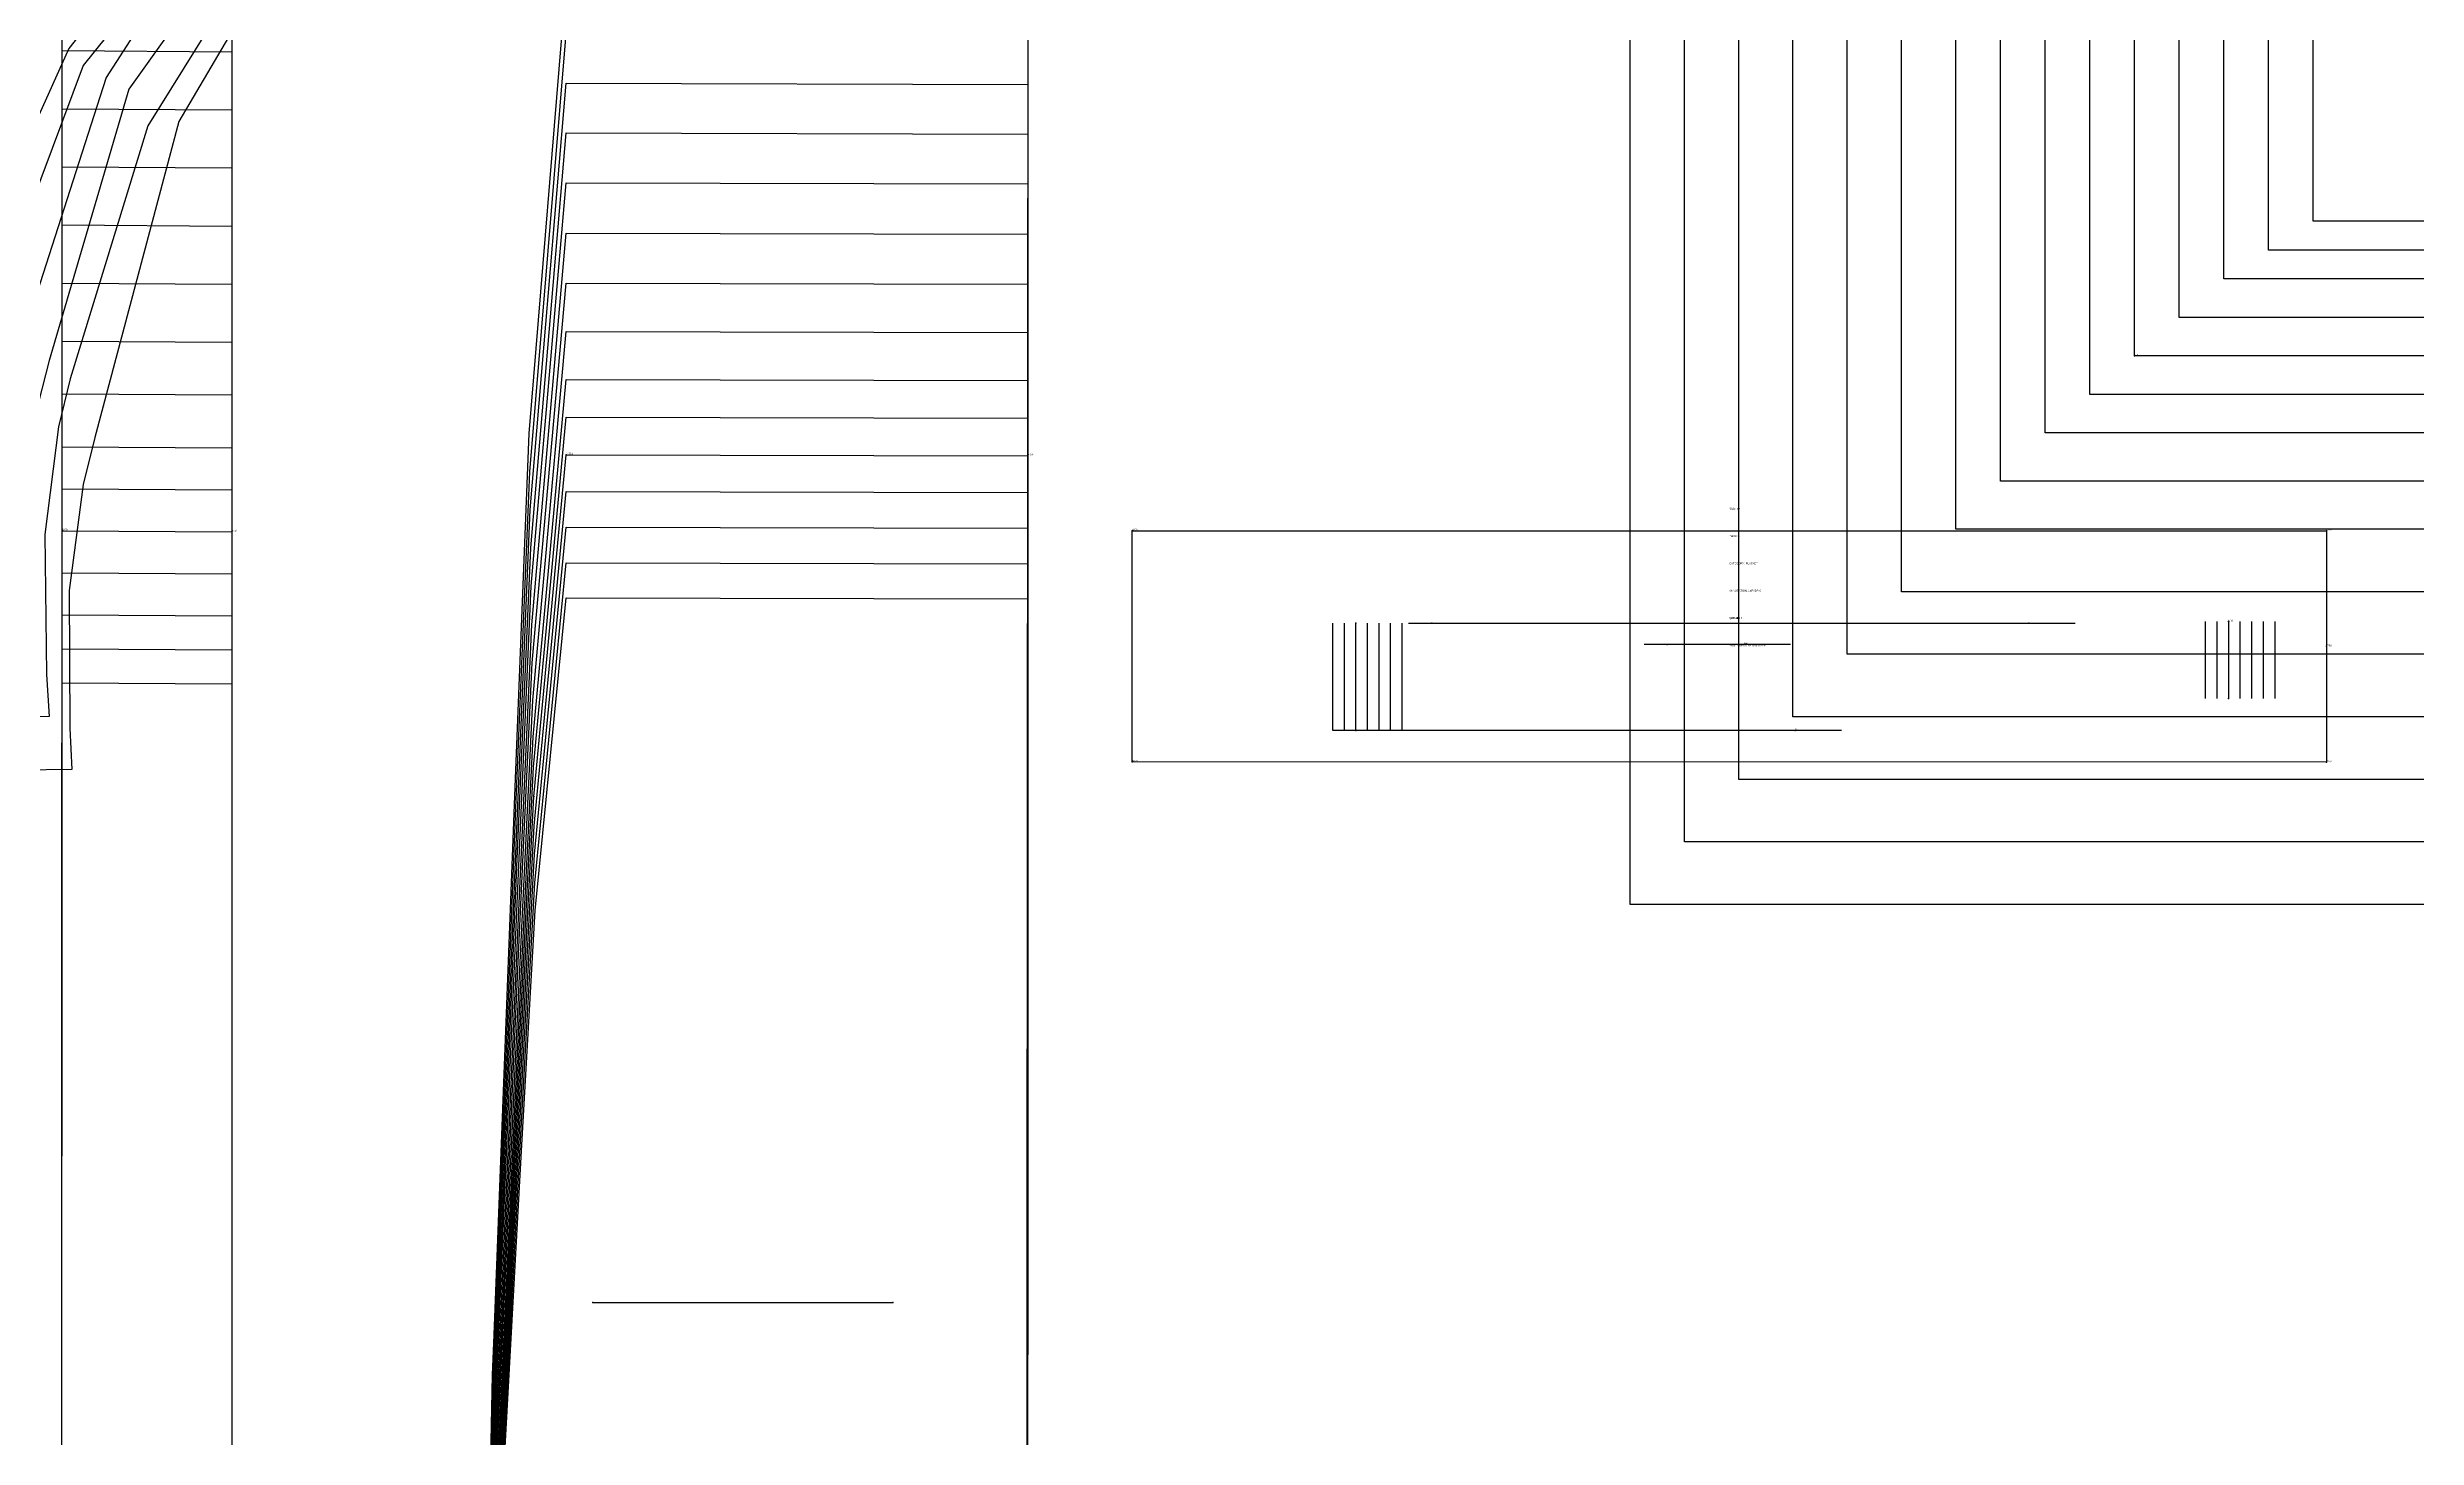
# Model space of a CAD drawing. Extents: x -43 to 1613, y 0 to 910.
# Drawn here: x 519.5 to 827, y 425.5 to 606.1 of the extents above; entities that cross this region are included whole.
import ezdxf

# ---------------------------------------------------------------- set-up
doc = ezdxf.new("R2010")
doc.units = 0

# ---------------------------------------------------------------- blocks, each defined once
blk = doc.blocks.new('GMX1016S18FR_60')
at = {"layer": '1'}
blk.add_lwpolyline([(731.736, 626.3615), (686.8084, 635.4674), (638.899, 642.4372), (615.8256, 643.8443), (595.9983, 643.1839), (566.3845, 639.7854), (548.4496, 632.8334), (530.4003, 616.3158), (522.2672, 605.9348), (511.6246, 582.3382), (510.1692, 577.3166), (508.2566, 565.9705), (507.8146, 551.1191), (507.901, 546.6538)], dxfattribs=at)
blk = doc.blocks.new('GMX1016S18FR_62')
at = {"layer": '1'}
blk.add_lwpolyline([(737.9843, 628.2411), (692.3126, 636.9559), (643.636, 643.4659), (620.2223, 644.6267), (600.1182, 643.725), (569.722, 639.4222), (551.4899, 631.8759), (533.5499, 615.5259), (524.1265, 603.7352), (514.5761, 578.2336), (513.047, 572.8132), (511.0811, 560.5831), (510.7229, 544.5913), (510.8525, 539.7831)], dxfattribs=at)
blk = doc.blocks.new('GMX1016S18FR_64')
at = {"layer": '1'}
blk.add_lwpolyline([(744.2328, 630.1207), (697.6542, 638.5002), (648.0455, 644.6038), (624.2, 645.5334), (603.7479, 644.4006), (573.5473, 639.4806), (554.0045, 631.279), (535.0765, 614.5505), (527.078, 602.1909), (517.6952, 572.9428), (516.1027, 567.3014), (514.0478, 554.5659), (513.6719, 537.9187), (513.8039, 532.9124)], dxfattribs=at)
blk = doc.blocks.new('GMX1016S18FR_66')
at = {"layer": '1'}
blk.add_lwpolyline([(750.4811, 632.0003), (702.8485, 640.2045), (652.1374, 646.0617), (627.7763, 646.8288), (606.9, 645.5182), (576.8569, 639.1631), (556.9992, 630.776), (538.0305, 611.8683), (530.0295, 600.6466), (519.712, 565.4142), (518.2693, 559.844), (516.5294, 547.3015), (516.5167, 530.9515), (516.7554, 526.0417)], dxfattribs=at)
blk = doc.blocks.new('GMX1016S18FR_68')
at = {"layer": '1'}
for points in [[(756.7296, 633.8824), (708.7718, 641.792), (657.7381, 647.3216), (633.2373, 647.9185), (612.2518, 646.4504), (581.1546, 639.4984), (560.0167, 630.4915), (540.2835, 608.4164), (532.4856, 595.9044), (522.4298, 563.0291), (520.9058, 556.8087), (519.1507, 542.826), (519.3716, 524.6345), (519.7069, 519.1735)], [(519.7069, 519.1735), (499.707, 518.95), (274.9373, 516.0849), (274.9373, 516.0849), (-36.1239, 512.8413)]]:
    blk.add_lwpolyline(points, dxfattribs=at)
blk = doc.blocks.new('GMX1016S18FR_70')
at = {"layer": '1'}
for points in [[(762.9779, 635.7621), (714.4792, 643.3948), (662.8867, 648.5992), (638.1344, 649.0183), (616.9483, 647.38), (584.5379, 639.4095), (564.6979, 629.9709), (544.8174, 610.5754), (536.5243, 596.4454), (525.6404, 555.4193), (524.0986, 549.3106), (522.2749, 535.5717), (522.3663, 517.6749), (522.6584, 512.3028)], [(522.6584, 512.3028), (502.6584, 512.0386), (275.3894, 508.5944), (275.3894, 508.5944), (-43.1648, 504.7108)]]:
    blk.add_lwpolyline(points, dxfattribs=at)
blk = doc.blocks.new('GMX1016S18BK_42')
at = {"layer": '1'}
for points in [[(813.6128, 583.5193), (813.6128, 811.017)], [(1493.6496, 583.5193), (813.6128, 583.5193)]]:
    blk.add_lwpolyline(points, dxfattribs=at)
at = {"layer": '6'}
blk.add_line((1493.6496, 583.5193), (813.6128, 583.5193), dxfattribs=at)
blk = doc.blocks.new('GMX1016S18BK_44')
at = {"layer": '1'}
for points in [[(807.814, 579.7703), (807.814, 814.7686)], [(1497.8508, 579.7703), (807.814, 579.7703)]]:
    blk.add_lwpolyline(points, dxfattribs=at)
at = {"layer": '6'}
blk.add_line((1497.8508, 579.7703), (807.814, 579.7703), dxfattribs=at)
blk = doc.blocks.new('GMX1016S18BK_46')
at = {"layer": '1'}
for points in [[(802.0152, 576.0187), (802.0152, 818.5176)], [(1502.0519, 576.0187), (802.0152, 576.0187)]]:
    blk.add_lwpolyline(points, dxfattribs=at)
at = {"layer": '6'}
blk.add_line((1502.0519, 576.0187), (802.0152, 576.0187), dxfattribs=at)
blk = doc.blocks.new('GMX1016S18BK_48')
at = {"layer": '1'}
for points in [[(796.2164, 571.02), (796.2164, 823.5189)], [(1506.2531, 571.02), (796.2164, 571.02)]]:
    blk.add_lwpolyline(points, dxfattribs=at)
at = {"layer": '6'}
blk.add_line((1506.2531, 571.02), (796.2164, 571.02), dxfattribs=at)
blk = doc.blocks.new('GMX1016S18BK_50')
at = {"layer": '1'}
for points in [[(790.4176, 566.0187), (790.4176, 828.5176)], [(1510.4542, 566.0187), (790.4176, 566.0187)]]:
    blk.add_lwpolyline(points, dxfattribs=at)
at = {"layer": '2'}
blk.add_point((790.4176, 566.0187), dxfattribs=at)
at = {"layer": '6'}
blk.add_line((1510.4542, 566.0187), (790.4176, 566.0187), dxfattribs=at)
at = {"layer": '2'}
blk.add_text('# 1', height=0.25, dxfattribs=at).set_placement((790.4176, 566.0187))
blk = doc.blocks.new('GMX1016S18BK_52')
at = {"layer": '1'}
for points in [[(784.6187, 561.02), (784.6187, 833.5188)], [(1514.6554, 561.02), (784.6187, 561.02)]]:
    blk.add_lwpolyline(points, dxfattribs=at)
at = {"layer": '6'}
blk.add_line((1514.6554, 561.02), (784.6187, 561.02), dxfattribs=at)
blk = doc.blocks.new('GMX1016S18BK_54')
at = {"layer": '1'}
for points in [[(778.8199, 556.0187), (778.8199, 838.5175)], [(1518.8566, 556.0187), (778.8199, 556.0187)]]:
    blk.add_lwpolyline(points, dxfattribs=at)
at = {"layer": '6'}
blk.add_line((1518.8566, 556.0187), (778.8199, 556.0187), dxfattribs=at)
blk = doc.blocks.new('GMX1016S18BK_56')
at = {"layer": '1'}
for points in [[(773.0211, 549.7704), (773.0211, 844.7685)], [(1523.0577, 549.7704), (773.0211, 549.7704)]]:
    blk.add_lwpolyline(points, dxfattribs=at)
at = {"layer": '6'}
blk.add_line((1523.0577, 549.7704), (773.0211, 549.7704), dxfattribs=at)
blk = doc.blocks.new('GMX1016S18BK_58')
at = {"layer": '1'}
for points in [[(767.2223, 543.5194), (767.2223, 851.0169)], [(1527.2589, 543.5194), (767.2223, 543.5194)]]:
    blk.add_lwpolyline(points, dxfattribs=at)
at = {"layer": '6'}
blk.add_line((1527.2589, 543.5194), (767.2223, 543.5194), dxfattribs=at)
blk = doc.blocks.new('GMX1016S18BK_60')
at = {"layer": '1'}
for points in [[(760.1738, 535.394), (760.1738, 859.1423)], [(1532.7097, 535.394), (760.1738, 535.394)]]:
    blk.add_lwpolyline(points, dxfattribs=at)
at = {"layer": '6'}
blk.add_line((1532.7097, 535.394), (760.1738, 535.394), dxfattribs=at)
blk = doc.blocks.new('GMX1016S18BK_62')
at = {"layer": '1'}
for points in [[(753.1253, 527.2685), (753.1253, 867.2678)], [(1538.1606, 527.2685), (753.1253, 527.2685)]]:
    blk.add_lwpolyline(points, dxfattribs=at)
at = {"layer": '6'}
blk.add_line((1538.1606, 527.2685), (753.1253, 527.2685), dxfattribs=at)
blk = doc.blocks.new('GMX1016S18BK_64')
at = {"layer": '1'}
for points in [[(746.0768, 519.143), (746.0768, 875.3933)], [(1543.6114, 519.143), (746.0768, 519.143)]]:
    blk.add_lwpolyline(points, dxfattribs=at)
at = {"layer": '6'}
blk.add_line((1543.6114, 519.143), (746.0768, 519.143), dxfattribs=at)
blk = doc.blocks.new('GMX1016S18BK_66')
at = {"layer": '1'}
for points in [[(739.0283, 511.0176), (739.0283, 883.5187)], [(1549.0622, 511.0176), (739.0283, 511.0176)]]:
    blk.add_lwpolyline(points, dxfattribs=at)
at = {"layer": '6'}
blk.add_line((1549.0622, 511.0176), (739.0283, 511.0176), dxfattribs=at)
blk = doc.blocks.new('GMX1016S18BK_68')
at = {"layer": '1'}
for points in [[(731.9798, 502.8921), (731.9798, 891.6442)], [(1554.5131, 502.8921), (731.9798, 502.8921)]]:
    blk.add_lwpolyline(points, dxfattribs=at)
at = {"layer": '6'}
blk.add_line((1554.5131, 502.8921), (731.9798, 502.8921), dxfattribs=at)
blk = doc.blocks.new('GMX1016S18BK_70')
at = {"layer": '1'}
for points in [[(724.9313, 494.7667), (724.9313, 899.7696)], [(1559.9639, 494.7667), (724.9313, 494.7667)]]:
    blk.add_lwpolyline(points, dxfattribs=at)
at = {"layer": '6'}
blk.add_line((1559.9639, 494.7667), (724.9313, 494.7667), dxfattribs=at)
blk = doc.blocks.new('GMX1016S18CU_42')
at = {"layer": '1'}
for points in [[(521.3147, 277.5535), (521.3935, 523.5753)], [(521.3935, 523.5753), (543.4026, 523.4407)], [(543.4026, 523.4407), (543.3467, 277.8608)]]:
    blk.add_lwpolyline(points, dxfattribs=at)
at = {"layer": '6'}
blk.add_line((521.3147, 277.5535), (521.3935, 523.5753), dxfattribs=at)
blk = doc.blocks.new('GMX1016S18CU_44')
at = {"layer": '1'}
for points in [[(521.3147, 273.144), (521.3935, 527.9848)], [(521.3935, 527.9848), (543.4026, 527.8501)], [(543.4026, 527.8501), (543.3467, 273.4514)]]:
    blk.add_lwpolyline(points, dxfattribs=at)
at = {"layer": '6'}
blk.add_line((521.3147, 273.144), (521.3935, 527.9848), dxfattribs=at)
blk = doc.blocks.new('GMX1016S18CU_46')
at = {"layer": '1'}
for points in [[(521.3147, 268.7346), (521.3935, 532.3942)], [(521.3935, 532.3942), (543.4026, 532.2596)], [(543.4026, 532.2596), (543.3467, 269.0419)]]:
    blk.add_lwpolyline(points, dxfattribs=at)
at = {"layer": '6'}
blk.add_line((521.3147, 268.7346), (521.3935, 532.3942), dxfattribs=at)
blk = doc.blocks.new('GMX1016S18CU_48')
at = {"layer": '1'}
for points in [[(521.3147, 263.2761), (521.3935, 537.8527)], [(521.3935, 537.8527), (543.4026, 537.718)], [(543.4026, 537.718), (543.3467, 263.5835)]]:
    blk.add_lwpolyline(points, dxfattribs=at)
at = {"layer": '6'}
blk.add_line((521.3147, 263.2761), (521.3935, 537.8527), dxfattribs=at)
blk = doc.blocks.new('GMX1016S18CU_50')
at = {"layer": '1'}
for points in [[(521.3147, 257.8177), (521.3935, 543.3111)], [(521.3935, 543.3111), (543.4026, 543.1765)], [(543.4026, 543.1765), (543.3467, 258.125)]]:
    blk.add_lwpolyline(points, dxfattribs=at)
at = {"layer": '2'}
for p in [(521.3935, 543.3111), (543.4026, 543.1765), (543.4026, 543.1765)]:
    blk.add_point(p, dxfattribs=at)
at = {"layer": '4'}
blk.add_point((521.3935, 543.3111, -3.998), dxfattribs=at)
at = {"layer": '6'}
blk.add_line((521.3147, 257.8177), (521.3935, 543.3111), dxfattribs=at)
at = {"layer": '2'}
for p in [(521.3935, 543.3111), (543.4026, 543.1765), (543.4026, 543.1765)]:
    blk.add_text('# 59', height=0.25, dxfattribs=at).set_placement(p)
blk = doc.blocks.new('GMX1016S18CU_52')
at = {"layer": '1'}
for points in [[(521.3147, 252.3592), (521.3935, 548.7696)], [(521.3935, 548.7696), (543.4026, 548.635)], [(543.4026, 548.635), (543.3467, 252.6666)]]:
    blk.add_lwpolyline(points, dxfattribs=at)
at = {"layer": '6'}
blk.add_line((521.3147, 252.3592), (521.3935, 548.7696), dxfattribs=at)
blk = doc.blocks.new('GMX1016S18CU_54')
at = {"layer": '1'}
for points in [[(521.3147, 246.9007), (521.3935, 554.2281)], [(521.3935, 554.2281), (543.4026, 554.0934)], [(543.4026, 554.0934), (543.3467, 247.2081)]]:
    blk.add_lwpolyline(points, dxfattribs=at)
at = {"layer": '6'}
blk.add_line((521.3147, 246.9007), (521.3935, 554.2281), dxfattribs=at)
blk = doc.blocks.new('GMX1016S18CU_56')
at = {"layer": '1'}
for points in [[(521.3147, 240.0529), (521.3935, 561.0759)], [(521.3935, 561.0759), (543.4026, 560.9413)], [(543.4026, 560.9413), (543.3467, 240.3603)]]:
    blk.add_lwpolyline(points, dxfattribs=at)
at = {"layer": '6'}
blk.add_line((521.3147, 240.0529), (521.3935, 561.0759), dxfattribs=at)
blk = doc.blocks.new('GMX1016S18CU_58')
at = {"layer": '1'}
for points in [[(521.3147, 233.2051), (521.3935, 567.9237)], [(521.3935, 567.9237), (543.4026, 567.7891)], [(543.4026, 567.7891), (543.3467, 233.5124)]]:
    blk.add_lwpolyline(points, dxfattribs=at)
at = {"layer": '6'}
blk.add_line((521.3147, 233.2051), (521.3935, 567.9237), dxfattribs=at)
blk = doc.blocks.new('GMX1016S18CU_60')
at = {"layer": '1'}
for points in [[(521.3147, 225.6562), (521.3935, 575.4726)], [(521.3935, 575.4726), (543.4026, 575.338)], [(543.4026, 575.338), (543.3467, 225.9635)]]:
    blk.add_lwpolyline(points, dxfattribs=at)
at = {"layer": '6'}
blk.add_line((521.3147, 225.6562), (521.3935, 575.4726), dxfattribs=at)
blk = doc.blocks.new('GMX1016S18CU_62')
at = {"layer": '1'}
for points in [[(521.3147, 218.1073), (521.3935, 583.0215)], [(521.3935, 583.0215), (543.4026, 582.8869)], [(543.4026, 582.8869), (543.3467, 218.4146)]]:
    blk.add_lwpolyline(points, dxfattribs=at)
at = {"layer": '6'}
blk.add_line((521.3147, 218.1073), (521.3935, 583.0215), dxfattribs=at)
blk = doc.blocks.new('GMX1016S18CU_64')
at = {"layer": '1'}
for points in [[(521.3147, 210.5584), (521.3935, 590.5704)], [(521.3935, 590.5704), (543.4026, 590.4357)], [(543.4026, 590.4357), (543.3467, 210.8658)]]:
    blk.add_lwpolyline(points, dxfattribs=at)
at = {"layer": '6'}
blk.add_line((521.3147, 210.5584), (521.3935, 590.5704), dxfattribs=at)
blk = doc.blocks.new('GMX1016S18CU_66')
at = {"layer": '1'}
for points in [[(521.3147, 203.0197), (521.3935, 598.1091)], [(521.3935, 598.1091), (543.4026, 597.9745)], [(543.4026, 597.9745), (543.3467, 203.3271)]]:
    blk.add_lwpolyline(points, dxfattribs=at)
at = {"layer": '6'}
blk.add_line((521.3147, 203.0197), (521.3935, 598.1091), dxfattribs=at)
blk = doc.blocks.new('GMX1016S18CU_68')
at = {"layer": '1'}
for points in [[(521.3147, 195.4708), (521.3935, 605.658)], [(521.3935, 605.658), (543.4026, 605.5234)], [(543.4026, 605.5234), (543.3467, 195.7782)]]:
    blk.add_lwpolyline(points, dxfattribs=at)
at = {"layer": '6'}
blk.add_line((521.3147, 195.4708), (521.3935, 605.658), dxfattribs=at)
blk = doc.blocks.new('GMX1016S18CU_70')
at = {"layer": '1'}
for points in [[(521.3147, 187.922), (521.3935, 613.2069)], [(543.4026, 613.0722), (543.3467, 188.2293)]]:
    blk.add_lwpolyline(points, dxfattribs=at)
at = {"layer": '6'}
blk.add_line((521.3147, 187.922), (521.3935, 613.2069), dxfattribs=at)
blk = doc.blocks.new('GMX1016S18CO_42')
at = {"layer": '1'}
for points in [[(587.497, 141.2774), (583.3212, 181.8564), (581.434, 213.0451), (578.5765, 258.8921), (578.4139, 263.1161), (578.2564, 267.142), (576.956, 300.9291), (576.1051, 337.9039), (576.8315, 374.8761), (577.2379, 386.3925), (578.0228, 408.6505), (578.231, 412.5062), (581.0047, 462.7931), (582.7853, 493.9818), (586.8162, 534.5888)], [(586.8162, 534.5888), (646.7323, 534.4542)], [(646.7323, 534.4542), (646.6866, 338.0233)]]:
    blk.add_lwpolyline(points, dxfattribs=at)
at = {"layer": '5'}
blk.add_line((590.258, 443.0624), (629.2342, 443.0624), dxfattribs=at)
at = {"layer": '7'}
blk.add_line((590.258, 443.0624), (629.2342, 443.0624), dxfattribs=at)
blk = doc.blocks.new('GMX1016S18CO_44')
at = {"layer": '1'}
for points in [[(587.497, 136.7384), (583.2831, 178.2471), (581.3984, 210.1495), (578.5409, 257.043), (578.3809, 261.3635), (578.2234, 265.4834), (576.9331, 300.063), (576.1051, 337.9039), (576.8086, 375.7448), (577.21, 387.5304), (577.9872, 410.3116), (578.198, 414.2588), (580.9692, 465.6938), (582.7472, 497.5937), (586.8162, 539.1277)], [(586.8162, 539.1277), (646.7323, 538.9931)], [(646.7323, 538.9931), (646.6764, 338.0233)]]:
    blk.add_lwpolyline(points, dxfattribs=at)
at = {"layer": '5'}
blk.add_line((590.258, 443.0624), (629.2342, 443.0624), dxfattribs=at)
at = {"layer": '7'}
blk.add_line((590.258, 443.0624), (629.2342, 443.0624), dxfattribs=at)
blk = doc.blocks.new('GMX1016S18CO_46')
at = {"layer": '1'}
for points in [[(587.497, 132.0775), (583.245, 174.5463), (581.3629, 207.1853), (578.5079, 255.1634), (578.3504, 259.583), (578.1955, 263.7994), (576.9103, 299.1816), (576.1051, 337.9039), (576.7858, 376.6262), (577.1846, 388.6886), (577.9567, 412.0007), (578.1676, 416.0394), (580.9336, 468.658), (582.7091, 501.2944), (586.8162, 543.7886)], [(586.8162, 543.7886), (646.7323, 543.654)], [(646.7323, 543.654), (646.6688, 338.0233)]]:
    blk.add_lwpolyline(points, dxfattribs=at)
at = {"layer": '5'}
blk.add_line((590.258, 443.0624), (629.2342, 443.0624), dxfattribs=at)
at = {"layer": '7'}
blk.add_line((590.258, 443.0624), (629.2342, 443.0624), dxfattribs=at)
blk = doc.blocks.new('GMX1016S18CO_48')
at = {"layer": '1'}
for points in [[(587.497, 127.4674), (583.212, 170.843), (581.3298, 204.1805), (578.4774, 253.1796), (578.3225, 257.6932), (578.1676, 262.0112), (576.8899, 298.2468), (576.1051, 337.9039), (576.7629, 377.5634), (577.1617, 389.9155), (577.9288, 413.7915), (578.1396, 417.9291), (580.9006, 471.6679), (582.6735, 504.9978), (586.8162, 548.3987)], [(586.8162, 548.3987), (646.7323, 548.2641)], [(646.7323, 548.2641), (646.6586, 338.0233)]]:
    blk.add_lwpolyline(points, dxfattribs=at)
at = {"layer": '5'}
blk.add_line((590.258, 443.0624), (629.2342, 443.0624), dxfattribs=at)
at = {"layer": '7'}
blk.add_line((590.258, 443.0624), (629.2342, 443.0624), dxfattribs=at)
blk = doc.blocks.new('GMX1016S18CO_50')
at = {"layer": '1'}
for points in [[(587.497, 122.677), (583.1713, 167.0685), (581.2917, 201.1807), (578.4393, 251.3229), (578.2844, 255.9406), (578.132, 260.3551), (576.8645, 297.3832), (576.1051, 337.9039), (576.7375, 378.4321), (577.1312, 391.0559), (577.8907, 415.4552), (578.1015, 419.6817), (580.86, 474.6727), (582.6329, 508.7773), (586.8162, 553.1892)], [(586.8162, 553.1892), (646.7323, 553.0546)], [(646.7323, 553.0546), (646.651, 338.0233)]]:
    blk.add_lwpolyline(points, dxfattribs=at)
at = {"layer": '2'}
for p in [(586.8162, 553.1892), (586.8162, 553.1892), (646.7323, 553.0546), (646.7323, 553.0546), (590.258, 443.0624), (629.2342, 443.0624)]:
    blk.add_point(p, dxfattribs=at)
at = {"layer": '3'}
for p in [(582.6329, 508.7773), (580.86, 474.6727)]:
    blk.add_point(p, dxfattribs=at)
at = {"layer": '5'}
blk.add_line((590.258, 443.0624), (629.2342, 443.0624), dxfattribs=at)
at = {"layer": '7'}
blk.add_line((590.258, 443.0624), (629.2342, 443.0624), dxfattribs=at)
at = {"layer": '2'}
for p in [(586.8162, 553.1892), (586.8162, 553.1892), (646.7323, 553.0546), (646.7323, 553.0546)]:
    blk.add_text('# 231', height=0.25, dxfattribs=at).set_placement(p)
blk = doc.blocks.new('GMX1016S18CO_52')
at = {"layer": '1'}
for points in [[(587.497, 117.7976), (583.1256, 163.223), (581.246, 198.1277), (578.3936, 249.4357), (578.2412, 254.1626), (578.0888, 258.6711), (576.8341, 296.5044), (576.1051, 337.9039), (576.707, 379.3109), (577.0957, 392.2091), (577.845, 417.1392), (578.0583, 421.4597), (580.8142, 477.7258), (582.5871, 512.6228), (586.8162, 558.0685)], [(586.8162, 558.0685), (646.7323, 557.9339)], [(646.7323, 557.9339), (646.6409, 338.0207)]]:
    blk.add_lwpolyline(points, dxfattribs=at)
at = {"layer": '5'}
blk.add_line((590.258, 443.0624), (629.2342, 443.0624), dxfattribs=at)
at = {"layer": '7'}
blk.add_line((590.258, 443.0624), (629.2342, 443.0624), dxfattribs=at)
blk = doc.blocks.new('GMX1016S18CO_54')
at = {"layer": '1'}
for points in [[(587.497, 112.8954), (583.0875, 159.3038), (581.2105, 194.9628), (578.3581, 247.3783), (578.2082, 252.2068), (578.0558, 256.822), (576.8112, 295.5367), (576.1051, 337.9039), (576.6816, 380.2787), (577.0677, 393.4791), (577.812, 418.9883), (578.0253, 423.413), (580.7761, 480.8906), (582.549, 516.537), (586.8162, 562.9682)], [(586.8162, 562.9682), (646.7323, 562.8336)], [(646.7323, 562.8336), (646.6307, 338.0182)]]:
    blk.add_lwpolyline(points, dxfattribs=at)
at = {"layer": '5'}
blk.add_line((590.258, 443.0624), (629.2342, 443.0624), dxfattribs=at)
at = {"layer": '7'}
blk.add_line((590.258, 443.0624), (629.2342, 443.0624), dxfattribs=at)
blk = doc.blocks.new('GMX1016S18CO_56')
at = {"layer": '1'}
for points in [[(587.497, 106.6775), (583.024, 154.5286), (581.1444, 191.2951), (578.2844, 245.3387), (578.1396, 250.317), (577.9923, 255.0338), (576.7705, 294.6019), (576.1051, 337.9039), (576.641, 381.216), (577.0169, 394.7084), (577.7459, 420.7866), (577.9567, 425.3053), (580.7101, 484.566), (582.483, 521.3198), (586.8162, 569.1887)], [(586.8162, 569.1887), (646.7323, 569.054)], [(646.7323, 569.054), (646.618, 338.0207)]]:
    blk.add_lwpolyline(points, dxfattribs=at)
at = {"layer": '5'}
blk.add_line((590.258, 443.0624), (629.2342, 443.0624), dxfattribs=at)
at = {"layer": '7'}
blk.add_line((590.258, 443.0624), (629.2342, 443.0624), dxfattribs=at)
blk = doc.blocks.new('GMX1016S18CO_58')
at = {"layer": '1'}
for points in [[(587.497, 100.4063), (582.9605, 149.7153), (581.0784, 187.5994), (578.2107, 243.2863), (578.0685, 248.4146), (577.9237, 253.233), (576.7274, 293.6622), (576.1051, 337.9039), (576.5953, 382.1583), (576.9636, 395.9454), (577.6748, 422.59), (577.8856, 427.2077), (580.639, 488.2668), (582.4195, 526.1357), (586.8162, 575.4599)], [(586.8162, 575.4599), (646.7323, 575.3253)], [(646.7323, 575.3253), (646.6053, 338.0207)]]:
    blk.add_lwpolyline(points, dxfattribs=at)
at = {"layer": '5'}
blk.add_line((590.258, 443.0624), (629.2342, 443.0624), dxfattribs=at)
at = {"layer": '7'}
blk.add_line((590.258, 443.0624), (629.2342, 443.0624), dxfattribs=at)
blk = doc.blocks.new('GMX1016S18CO_60')
at = {"layer": '1'}
for points in [[(587.497, 93.9064), (582.8919, 144.747), (581.0073, 183.8021), (578.1345, 241.2137), (577.9948, 246.502), (577.8526, 251.4245), (576.6842, 292.7173), (576.1051, 337.9039), (576.5521, 383.1057), (576.9103, 397.1875), (577.6037, 424.4036), (577.812, 429.1203), (580.5679, 492.0666), (582.3509, 531.1064), (586.8162, 581.9598)], [(586.8162, 581.9598), (646.7323, 581.8252)], [(646.7323, 581.8252), (646.5926, 338.0207)]]:
    blk.add_lwpolyline(points, dxfattribs=at)
at = {"layer": '5'}
blk.add_line((590.258, 443.0624), (629.2342, 443.0624), dxfattribs=at)
at = {"layer": '7'}
blk.add_line((590.258, 443.0624), (629.2342, 443.0624), dxfattribs=at)
blk = doc.blocks.new('GMX1016S18CO_62')
at = {"layer": '1'}
for points in [[(587.497, 87.3557), (582.8234, 139.7356), (580.9362, 179.9743), (578.0583, 239.1207), (577.9212, 244.569), (577.7815, 249.5957), (576.6385, 291.7622), (576.1051, 337.9039), (576.5064, 384.0633), (576.8569, 398.4448), (577.53, 426.2375), (577.7383, 431.0533), (580.4967, 495.8995), (582.2823, 536.1178), (586.8162, 588.5104)], [(586.8162, 588.5104), (646.7323, 588.3758)], [(646.7323, 588.3758), (646.5799, 338.0207)]]:
    blk.add_lwpolyline(points, dxfattribs=at)
at = {"layer": '5'}
blk.add_line((590.258, 443.0624), (629.2342, 443.0624), dxfattribs=at)
at = {"layer": '7'}
blk.add_line((590.258, 443.0624), (629.2342, 443.0624), dxfattribs=at)
blk = doc.blocks.new('GMX1016S18CO_64')
at = {"layer": '1'}
for points in [[(587.497, 80.8965), (582.7599, 134.7851), (580.8701, 176.177), (577.9872, 237.0252), (577.8526, 242.6285), (577.7154, 247.7593), (576.5978, 290.8046), (576.1051, 337.9039), (576.4632, 385.026), (576.8061, 399.7046), (577.4614, 428.0764), (577.6697, 432.9939), (580.4281, 499.7019), (582.2138, 541.0734), (586.8162, 594.9697)], [(586.8162, 594.9697), (646.7323, 594.835)], [(646.7323, 594.835), (646.5672, 338.0207)]]:
    blk.add_lwpolyline(points, dxfattribs=at)
at = {"layer": '5'}
blk.add_line((590.258, 443.0624), (629.2342, 443.0624), dxfattribs=at)
at = {"layer": '7'}
blk.add_line((590.258, 443.0624), (629.2342, 443.0624), dxfattribs=at)
blk = doc.blocks.new('GMX1016S18CO_66')
at = {"layer": '1'}
for points in [[(587.497, 74.4475), (582.6938, 129.8372), (580.8041, 172.3797), (577.9135, 234.9196), (577.784, 240.6778), (577.6519, 245.9127), (576.5572, 289.8395), (576.1051, 337.9039), (576.4226, 385.9912), (576.7553, 400.9721), (577.3954, 429.9255), (577.6011, 434.9446), (580.3596, 503.5017), (582.1503, 546.0239), (586.8162, 601.4187)], [(586.8162, 601.4187), (646.7323, 601.2841)], [(646.7323, 601.2841), (646.5545, 338.0207)]]:
    blk.add_lwpolyline(points, dxfattribs=at)
at = {"layer": '5'}
blk.add_line((590.258, 443.0624), (629.2342, 443.0624), dxfattribs=at)
at = {"layer": '7'}
blk.add_line((590.258, 443.0624), (629.2342, 443.0624), dxfattribs=at)
blk = doc.blocks.new('GMX1016S18CO_68')
at = {"layer": '1'}
for points in [[(587.497, 68.0086), (582.6278, 124.8919), (580.738, 168.5798), (577.8424, 232.8038), (577.7154, 238.7169), (577.5859, 244.0585), (576.514, 288.8717), (576.1051, 337.9039), (576.3794, 386.9614), (576.702, 402.2471), (577.3268, 431.7874), (577.5326, 436.9054), (580.291, 507.3066), (582.0842, 550.9692), (586.8162, 607.8576)], [(646.7323, 607.723), (646.5418, 338.0207)]]:
    blk.add_lwpolyline(points, dxfattribs=at)
at = {"layer": '5'}
blk.add_line((590.258, 443.0624), (629.2342, 443.0624), dxfattribs=at)
at = {"layer": '7'}
blk.add_line((590.258, 443.0624), (629.2342, 443.0624), dxfattribs=at)
blk = doc.blocks.new('GMX1016S18CO_70')
at = {"layer": '1'}
for points in [[(587.497, 61.5493), (582.5643, 119.9287), (580.672, 164.7673), (577.7739, 230.6778), (577.6494, 236.7458), (577.5224, 242.1941), (576.4759, 287.8963), (576.1051, 337.9039), (576.3388, 387.9393), (576.6537, 403.5273), (577.2608, 433.6542), (577.4665, 438.8765), (580.225, 511.1243), (582.0182, 555.9349), (586.8162, 614.3168)], [(646.7323, 614.1822), (646.5291, 338.0207)]]:
    blk.add_lwpolyline(points, dxfattribs=at)
at = {"layer": '5'}
blk.add_line((590.258, 443.0624), (629.2342, 443.0624), dxfattribs=at)
at = {"layer": '7'}
blk.add_line((590.258, 443.0624), (629.2342, 443.0624), dxfattribs=at)
blk = doc.blocks.new('GMX1016S18YP_42')
at = {"layer": '1'}
for points in [[(660.3112, 513.2985), (660.3112, 543.3111)], [(660.3112, 543.3111), (815.3223, 543.3111)], [(815.3223, 543.3111), (815.3223, 528.3099), (815.3223, 528.3099), (815.3223, 513.2578)], [(815.3223, 513.2578), (660.3112, 513.2985)]]:
    blk.add_lwpolyline(points, dxfattribs=at)
at = {"layer": '5'}
blk.add_line((705.1853, 531.2918), (782.7163, 531.2918), dxfattribs=at)
at = {"layer": '7'}
blk.add_line((705.1853, 531.2918), (782.7163, 531.2918), dxfattribs=at)
at = {"layer": '8'}
for p, q in [((808.6141, 531.523), (808.6141, 521.5205)), ((745.7542, 528.5359), (735.7542, 528.5359))]:
    blk.add_line(p, q, dxfattribs=at)
blk.add_lwpolyline([(752.3582, 517.3498), (695.3505, 517.3498), (695.3505, 531.2918)], dxfattribs=at)
at = {"layer": '1'}
for s, p in [('SIZE: 42', (737.8167, 531.8405)), ('Piece Name: GMX1016S18YP', (737.8167, 528.2845))]:
    blk.add_text(s, height=0.25, dxfattribs=at).set_placement(p)
blk = doc.blocks.new('GMX1016S18YP_44')
at = {"layer": '1'}
for points in [[(660.3112, 513.2985), (660.3112, 543.3111)], [(660.3112, 543.3111), (815.3223, 543.3111)], [(815.3223, 543.3111), (815.3223, 528.3099), (815.3223, 528.3099), (815.3223, 513.2578)], [(815.3223, 513.2578), (660.3112, 513.2985)]]:
    blk.add_lwpolyline(points, dxfattribs=at)
at = {"layer": '5'}
blk.add_line((703.6842, 531.2918), (781.2151, 531.2918), dxfattribs=at)
at = {"layer": '7'}
blk.add_line((703.6842, 531.2918), (781.2151, 531.2918), dxfattribs=at)
at = {"layer": '8'}
for p, q in [((807.113, 531.523), (807.113, 521.5205)), ((744.2531, 528.5359), (734.2531, 528.5359))]:
    blk.add_line(p, q, dxfattribs=at)
blk.add_lwpolyline([(750.8571, 517.3498), (693.8493, 517.3498), (693.8493, 531.2918)], dxfattribs=at)
at = {"layer": '1'}
for s, p in [('SIZE: 44', (737.8167, 531.8405)), ('Piece Name: GMX1016S18YP', (737.8167, 528.2845))]:
    blk.add_text(s, height=0.25, dxfattribs=at).set_placement(p)
blk = doc.blocks.new('GMX1016S18YP_46')
at = {"layer": '1'}
for points in [[(660.3112, 513.2985), (660.3112, 543.3111)], [(660.3112, 543.3111), (815.3223, 543.3111)], [(815.3223, 543.3111), (815.3223, 528.3099), (815.3223, 528.3099), (815.3223, 513.2578)], [(815.3223, 513.2578), (660.3112, 513.2985)]]:
    blk.add_lwpolyline(points, dxfattribs=at)
at = {"layer": '5'}
blk.add_line((702.183, 531.2918), (779.714, 531.2918), dxfattribs=at)
at = {"layer": '7'}
blk.add_line((702.183, 531.2918), (779.714, 531.2918), dxfattribs=at)
at = {"layer": '8'}
for p, q in [((805.6119, 531.523), (805.6119, 521.5205)), ((742.7519, 528.5359), (732.7519, 528.5359))]:
    blk.add_line(p, q, dxfattribs=at)
blk.add_lwpolyline([(749.3559, 517.3498), (692.3482, 517.3498), (692.3482, 531.2918)], dxfattribs=at)
at = {"layer": '1'}
for s, p in [('SIZE: 46', (737.8167, 531.8405)), ('Piece Name: GMX1016S18YP', (737.8167, 528.2845))]:
    blk.add_text(s, height=0.25, dxfattribs=at).set_placement(p)
blk = doc.blocks.new('GMX1016S18YP_48')
at = {"layer": '1'}
for points in [[(660.3112, 513.2985), (660.3112, 543.3111)], [(660.3112, 543.3111), (815.3223, 543.3111)], [(815.3223, 543.3111), (815.3223, 528.3099), (815.3223, 528.3099), (815.3223, 513.2578)], [(815.3223, 513.2578), (660.3112, 513.2985)]]:
    blk.add_lwpolyline(points, dxfattribs=at)
at = {"layer": '5'}
blk.add_line((700.6819, 531.2918), (778.2129, 531.2918), dxfattribs=at)
at = {"layer": '7'}
blk.add_line((700.6819, 531.2918), (778.2129, 531.2918), dxfattribs=at)
at = {"layer": '8'}
for p, q in [((804.1107, 531.523), (804.1107, 521.5205)), ((741.2508, 528.5359), (731.2508, 528.5359))]:
    blk.add_line(p, q, dxfattribs=at)
blk.add_lwpolyline([(747.8548, 517.3498), (690.847, 517.3498), (690.847, 531.2918)], dxfattribs=at)
at = {"layer": '1'}
for s, p in [('SIZE: 48', (737.8167, 531.8405)), ('Piece Name: GMX1016S18YP', (737.8167, 528.2845))]:
    blk.add_text(s, height=0.25, dxfattribs=at).set_placement(p)
blk = doc.blocks.new('GMX1016S18YP_50')
at = {"layer": '1'}
for points in [[(660.3112, 513.2985), (660.3112, 543.3111)], [(660.3112, 543.3111), (815.3223, 543.3111)], [(815.3223, 543.3111), (815.3223, 528.3099), (815.3223, 528.3099), (815.3223, 513.2578)], [(815.3223, 513.2578), (660.3112, 513.2985)]]:
    blk.add_lwpolyline(points, dxfattribs=at)
at = {"layer": '2'}
for p in [(660.3112, 543.3111), (660.3112, 543.3111), (815.3223, 543.3111), (815.3223, 543.3111), (689.3459, 531.2918), (699.1808, 531.2918), (776.7117, 531.2918), (802.6096, 531.523), (729.7497, 528.5359), (739.7496, 528.5359), (815.3223, 528.3099), (815.3223, 528.3099), (802.6096, 521.5205), (689.3459, 517.3498), (746.3537, 517.3498), (660.3112, 513.2985), (660.3112, 513.2985), (815.3223, 513.2578), (815.3223, 513.2578)]:
    blk.add_point(p, dxfattribs=at)
at = {"layer": '4'}
blk.add_point((815.3223, 528.3099, -3.998), dxfattribs=at)
at = {"layer": '5'}
blk.add_line((699.1808, 531.2918), (776.7117, 531.2918), dxfattribs=at)
at = {"layer": '7'}
blk.add_line((699.1808, 531.2918), (776.7117, 531.2918), dxfattribs=at)
at = {"layer": '8'}
for p, q in [((802.6096, 531.523), (802.6096, 521.5205)), ((739.7496, 528.5359), (729.7497, 528.5359))]:
    blk.add_line(p, q, dxfattribs=at)
blk.add_lwpolyline([(746.3537, 517.3498), (689.3459, 517.3498), (689.3459, 531.2918)], dxfattribs=at)
at = {"layer": '1'}
for s, p in [('SIZE: 50', (737.8167, 546.0645)), ('Fabric: 1', (737.8167, 542.5085)), ('CATEGORY: PLACKET', (737.8167, 538.9525)), ('ANNOTATION: 1XFABRIC', (737.8167, 535.3965)), ('Quantity: 1', (737.8167, 531.8405)), ('Piece Name: GMX1016S18YP', (737.8167, 528.2845))]:
    blk.add_text(s, height=0.25, dxfattribs=at).set_placement(p)
at = {"layer": '2'}
for p in [(660.3112, 543.3111), (660.3112, 543.3111), (815.3223, 543.3111), (815.3223, 543.3111), (815.3223, 528.3099), (660.3112, 513.2985), (815.3223, 513.2578), (815.3223, 513.2578)]:
    blk.add_text('# 56', height=0.25, dxfattribs=at).set_placement(p)
at = {"layer": '8'}
for s, p in [('NM', (802.6096, 531.523)), ('NM', (739.7496, 528.5359)), ('B', (746.3537, 517.3498))]:
    blk.add_text(s, height=0.25, dxfattribs=at).set_placement(p)
blk = doc.blocks.new('GMX1016S18YP_52')
at = {"layer": '1'}
for points in [[(660.3112, 513.2985), (660.3112, 543.3111)], [(660.3112, 543.3111), (815.3223, 543.3111)], [(815.3223, 543.3111), (815.3223, 528.3099), (815.3223, 528.3099), (815.3223, 513.2578)], [(815.3223, 513.2578), (660.3112, 513.2985)]]:
    blk.add_lwpolyline(points, dxfattribs=at)
at = {"layer": '5'}
blk.add_line((697.6796, 531.2918), (775.2106, 531.2918), dxfattribs=at)
at = {"layer": '7'}
blk.add_line((697.6796, 531.2918), (775.2106, 531.2918), dxfattribs=at)
at = {"layer": '8'}
for p, q in [((801.1084, 531.523), (801.1084, 521.5205)), ((738.2485, 528.5359), (728.2485, 528.5359))]:
    blk.add_line(p, q, dxfattribs=at)
blk.add_lwpolyline([(744.8525, 517.3498), (687.8447, 517.3498), (687.8447, 531.2918)], dxfattribs=at)
at = {"layer": '1'}
for s, p in [('SIZE: 52', (737.8167, 531.8405)), ('Piece Name: GMX1016S18YP', (737.8167, 528.2845))]:
    blk.add_text(s, height=0.25, dxfattribs=at).set_placement(p)
blk = doc.blocks.new('GMX1016S18YP_54')
at = {"layer": '1'}
for points in [[(660.3112, 513.2985), (660.3112, 543.3111)], [(660.3112, 543.3111), (815.3223, 543.3111)], [(815.3223, 543.3111), (815.3223, 528.3099), (815.3223, 528.3099), (815.3223, 513.2578)], [(815.3223, 513.2578), (660.3112, 513.2985)]]:
    blk.add_lwpolyline(points, dxfattribs=at)
at = {"layer": '5'}
blk.add_line((696.1785, 531.2918), (773.7094, 531.2918), dxfattribs=at)
at = {"layer": '7'}
blk.add_line((696.1785, 531.2918), (773.7094, 531.2918), dxfattribs=at)
at = {"layer": '8'}
for p, q in [((799.6073, 531.523), (799.6073, 521.5205)), ((736.7474, 528.5359), (726.7474, 528.5359))]:
    blk.add_line(p, q, dxfattribs=at)
blk.add_lwpolyline([(743.3514, 517.3498), (686.3436, 517.3498), (686.3436, 531.2918)], dxfattribs=at)
at = {"layer": '1'}
for s, p in [('SIZE: 54', (737.8167, 531.8405)), ('Piece Name: GMX1016S18YP', (737.8167, 528.2845))]:
    blk.add_text(s, height=0.25, dxfattribs=at).set_placement(p)
blk = doc.blocks.new('GMX1016S18YP_56')
at = {"layer": '1'}
for points in [[(660.3112, 513.2985), (660.3112, 543.3111)], [(660.3112, 543.3111), (815.3223, 543.3111)], [(815.3223, 543.3111), (815.3223, 528.3099), (815.3223, 528.3099), (815.3223, 513.2578)], [(815.3223, 513.2578), (660.3112, 513.2985)]]:
    blk.add_lwpolyline(points, dxfattribs=at)
at = {"layer": '5'}
blk.add_line((696.1785, 531.2918), (773.7094, 531.2918), dxfattribs=at)
at = {"layer": '7'}
blk.add_line((696.1785, 531.2918), (773.7094, 531.2918), dxfattribs=at)
at = {"layer": '8'}
for p, q in [((799.6073, 531.523), (799.6073, 521.5205)), ((736.7474, 528.5359), (726.7474, 528.5359))]:
    blk.add_line(p, q, dxfattribs=at)
blk.add_lwpolyline([(743.3514, 517.3498), (686.3436, 517.3498), (686.3436, 531.2918)], dxfattribs=at)
at = {"layer": '1'}
for s, p in [('SIZE: 56', (737.8167, 531.8405)), ('Piece Name: GMX1016S18YP', (737.8167, 528.2845))]:
    blk.add_text(s, height=0.25, dxfattribs=at).set_placement(p)
blk = doc.blocks.new('GMX1016S18YP_58')
at = {"layer": '1'}
for points in [[(660.3112, 513.2985), (660.3112, 543.3111)], [(660.3112, 543.3111), (815.3223, 543.3111)], [(815.3223, 543.3111), (815.3223, 528.3099), (815.3223, 528.3099), (815.3223, 513.2578)], [(815.3223, 513.2578), (660.3112, 513.2985)]]:
    blk.add_lwpolyline(points, dxfattribs=at)
at = {"layer": '5'}
blk.add_line((696.1785, 531.2918), (773.7094, 531.2918), dxfattribs=at)
at = {"layer": '7'}
blk.add_line((696.1785, 531.2918), (773.7094, 531.2918), dxfattribs=at)
at = {"layer": '8'}
for p, q in [((799.6073, 531.523), (799.6073, 521.5205)), ((736.7474, 528.5359), (726.7474, 528.5359))]:
    blk.add_line(p, q, dxfattribs=at)
blk.add_lwpolyline([(743.3514, 517.3498), (686.3436, 517.3498), (686.3436, 531.2918)], dxfattribs=at)
at = {"layer": '1'}
for s, p in [('SIZE: 58', (737.8167, 531.8405)), ('Piece Name: GMX1016S18YP', (737.8167, 528.2845))]:
    blk.add_text(s, height=0.25, dxfattribs=at).set_placement(p)
blk = doc.blocks.new('GMX1016S18YP_60')
at = {"layer": '1'}
for points in [[(660.3112, 513.2985), (660.3112, 543.3111)], [(660.3112, 543.3111), (815.3223, 543.3111)], [(815.3223, 543.3111), (815.3223, 528.3099), (815.3223, 528.3099), (815.3223, 513.2578)], [(815.3223, 513.2578), (660.3112, 513.2985)]]:
    blk.add_lwpolyline(points, dxfattribs=at)
at = {"layer": '5'}
blk.add_line((696.1785, 531.2918), (773.7094, 531.2918), dxfattribs=at)
at = {"layer": '7'}
blk.add_line((696.1785, 531.2918), (773.7094, 531.2918), dxfattribs=at)
at = {"layer": '8'}
for p, q in [((799.6073, 531.523), (799.6073, 521.5205)), ((736.7474, 528.5359), (726.7474, 528.5359))]:
    blk.add_line(p, q, dxfattribs=at)
blk.add_lwpolyline([(743.3514, 517.3498), (686.3436, 517.3498), (686.3436, 531.2918)], dxfattribs=at)
at = {"layer": '1'}
for s, p in [('SIZE: 60', (737.8167, 531.8405)), ('Piece Name: GMX1016S18YP', (737.8167, 528.2845))]:
    blk.add_text(s, height=0.25, dxfattribs=at).set_placement(p)
blk = doc.blocks.new('GMX1016S18YP_62')
at = {"layer": '1'}
for points in [[(660.3112, 513.2985), (660.3112, 543.3111)], [(660.3112, 543.3111), (815.3223, 543.3111)], [(815.3223, 543.3111), (815.3223, 528.3099), (815.3223, 528.3099), (815.3223, 513.2578)], [(815.3223, 513.2578), (660.3112, 513.2985)]]:
    blk.add_lwpolyline(points, dxfattribs=at)
at = {"layer": '5'}
blk.add_line((696.1785, 531.2918), (773.7094, 531.2918), dxfattribs=at)
at = {"layer": '7'}
blk.add_line((696.1785, 531.2918), (773.7094, 531.2918), dxfattribs=at)
at = {"layer": '8'}
for p, q in [((799.6073, 531.523), (799.6073, 521.5205)), ((736.7474, 528.5359), (726.7474, 528.5359))]:
    blk.add_line(p, q, dxfattribs=at)
blk.add_lwpolyline([(743.3514, 517.3498), (686.3436, 517.3498), (686.3436, 531.2918)], dxfattribs=at)
at = {"layer": '1'}
for s, p in [('SIZE: 62', (737.8167, 531.8405)), ('Piece Name: GMX1016S18YP', (737.8167, 528.2845))]:
    blk.add_text(s, height=0.25, dxfattribs=at).set_placement(p)
blk = doc.blocks.new('GMX1016S18YP_64')
at = {"layer": '1'}
for points in [[(660.3112, 513.2985), (660.3112, 543.3111)], [(660.3112, 543.3111), (815.3223, 543.3111)], [(815.3223, 543.3111), (815.3223, 528.3099), (815.3223, 528.3099), (815.3223, 513.2578)], [(815.3223, 513.2578), (660.3112, 513.2985)]]:
    blk.add_lwpolyline(points, dxfattribs=at)
at = {"layer": '5'}
blk.add_line((696.1785, 531.2918), (773.7094, 531.2918), dxfattribs=at)
at = {"layer": '7'}
blk.add_line((696.1785, 531.2918), (773.7094, 531.2918), dxfattribs=at)
at = {"layer": '8'}
for p, q in [((799.6073, 531.523), (799.6073, 521.5205)), ((736.7474, 528.5359), (726.7474, 528.5359))]:
    blk.add_line(p, q, dxfattribs=at)
blk.add_lwpolyline([(743.3514, 517.3498), (686.3436, 517.3498), (686.3436, 531.2918)], dxfattribs=at)
at = {"layer": '1'}
for s, p in [('SIZE: 64', (737.8167, 531.8405)), ('Piece Name: GMX1016S18YP', (737.8167, 528.2845))]:
    blk.add_text(s, height=0.25, dxfattribs=at).set_placement(p)
blk = doc.blocks.new('GMX1016S18YP_66')
at = {"layer": '1'}
for points in [[(660.3112, 513.2985), (660.3112, 543.3111)], [(660.3112, 543.3111), (815.3223, 543.3111)], [(815.3223, 543.3111), (815.3223, 528.3099), (815.3223, 528.3099), (815.3223, 513.2578)], [(815.3223, 513.2578), (660.3112, 513.2985)]]:
    blk.add_lwpolyline(points, dxfattribs=at)
at = {"layer": '5'}
blk.add_line((696.1785, 531.2918), (773.7094, 531.2918), dxfattribs=at)
at = {"layer": '7'}
blk.add_line((696.1785, 531.2918), (773.7094, 531.2918), dxfattribs=at)
at = {"layer": '8'}
for p, q in [((799.6073, 531.523), (799.6073, 521.5205)), ((736.7474, 528.5359), (726.7474, 528.5359))]:
    blk.add_line(p, q, dxfattribs=at)
blk.add_lwpolyline([(743.3514, 517.3498), (686.3436, 517.3498), (686.3436, 531.2918)], dxfattribs=at)
at = {"layer": '1'}
for s, p in [('SIZE: 66', (737.8167, 531.8405)), ('Piece Name: GMX1016S18YP', (737.8167, 528.2845))]:
    blk.add_text(s, height=0.25, dxfattribs=at).set_placement(p)
blk = doc.blocks.new('GMX1016S18YP_68')
at = {"layer": '1'}
for points in [[(660.3112, 513.2985), (660.3112, 543.3111)], [(660.3112, 543.3111), (815.3223, 543.3111)], [(815.3223, 543.3111), (815.3223, 528.3099), (815.3223, 528.3099), (815.3223, 513.2578)], [(815.3223, 513.2578), (660.3112, 513.2985)]]:
    blk.add_lwpolyline(points, dxfattribs=at)
at = {"layer": '5'}
blk.add_line((696.1785, 531.2918), (773.7094, 531.2918), dxfattribs=at)
at = {"layer": '7'}
blk.add_line((696.1785, 531.2918), (773.7094, 531.2918), dxfattribs=at)
at = {"layer": '8'}
for p, q in [((799.6073, 531.523), (799.6073, 521.5205)), ((736.7474, 528.5359), (726.7474, 528.5359))]:
    blk.add_line(p, q, dxfattribs=at)
blk.add_lwpolyline([(743.3514, 517.3498), (686.3436, 517.3498), (686.3436, 531.2918)], dxfattribs=at)
at = {"layer": '1'}
for s, p in [('SIZE: 68', (737.8167, 531.8405)), ('Piece Name: GMX1016S18YP', (737.8167, 528.2845))]:
    blk.add_text(s, height=0.25, dxfattribs=at).set_placement(p)
blk = doc.blocks.new('GMX1016S18YP_70')
at = {"layer": '1'}
for points in [[(660.3112, 513.2985), (660.3112, 543.3111)], [(660.3112, 543.3111), (815.3223, 543.3111)], [(815.3223, 543.3111), (815.3223, 528.3099), (815.3223, 528.3099), (815.3223, 513.2578)], [(815.3223, 513.2578), (660.3112, 513.2985)]]:
    blk.add_lwpolyline(points, dxfattribs=at)
at = {"layer": '5'}
blk.add_line((696.1785, 531.2918), (773.7094, 531.2918), dxfattribs=at)
at = {"layer": '7'}
blk.add_line((696.1785, 531.2918), (773.7094, 531.2918), dxfattribs=at)
at = {"layer": '8'}
for p, q in [((799.6073, 531.523), (799.6073, 521.5205)), ((736.7474, 528.5359), (726.7474, 528.5359))]:
    blk.add_line(p, q, dxfattribs=at)
blk.add_lwpolyline([(743.3514, 517.3498), (686.3436, 517.3498), (686.3436, 531.2918)], dxfattribs=at)
at = {"layer": '1'}
for s, p in [('SIZE: 70', (737.8167, 531.8405)), ('Piece Name: GMX1016S18YP', (737.8167, 528.2845))]:
    blk.add_text(s, height=0.25, dxfattribs=at).set_placement(p)

msp = doc.modelspace()

# ---------------------------------------------------------------- block references
at = {"layer": '1'}
for name in ['GMX1016S18FR_70', 'GMX1016S18FR_68', 'GMX1016S18BK_70', 'GMX1016S18FR_66', 'GMX1016S18BK_68', 'GMX1016S18FR_64', 'GMX1016S18BK_66', 'GMX1016S18FR_62', 'GMX1016S18BK_64', 'GMX1016S18FR_60', 'GMX1016S18BK_62', 'GMX1016S18BK_60', 'GMX1016S18BK_58', 'GMX1016S18BK_56', 'GMX1016S18BK_54', 'GMX1016S18BK_52', 'GMX1016S18BK_50', 'GMX1016S18BK_48', 'GMX1016S18BK_46', 'GMX1016S18BK_44', 'GMX1016S18BK_42', 'GMX1016S18CU_70', 'GMX1016S18CO_70', 'GMX1016S18CO_68', 'GMX1016S18CU_68', 'GMX1016S18CO_66', 'GMX1016S18CU_66', 'GMX1016S18CO_64', 'GMX1016S18CU_64', 'GMX1016S18CO_62', 'GMX1016S18CU_62', 'GMX1016S18CO_60', 'GMX1016S18CU_60', 'GMX1016S18CO_58', 'GMX1016S18CO_56', 'GMX1016S18CU_58', 'GMX1016S18CO_54', 'GMX1016S18CU_56', 'GMX1016S18CO_52', 'GMX1016S18CU_54', 'GMX1016S18CO_50', 'GMX1016S18CU_52', 'GMX1016S18CO_48', 'GMX1016S18YP_50', 'GMX1016S18CU_50', 'GMX1016S18CO_46', 'GMX1016S18YP_42', 'GMX1016S18YP_44', 'GMX1016S18YP_46', 'GMX1016S18YP_48', 'GMX1016S18YP_52', 'GMX1016S18YP_54', 'GMX1016S18YP_56', 'GMX1016S18YP_58', 'GMX1016S18YP_60', 'GMX1016S18YP_62', 'GMX1016S18YP_64', 'GMX1016S18YP_66', 'GMX1016S18YP_68', 'GMX1016S18YP_70', 'GMX1016S18CO_44', 'GMX1016S18CU_48', 'GMX1016S18CU_46', 'GMX1016S18CO_42', 'GMX1016S18CU_44', 'GMX1016S18CU_42']:
    msp.add_blockref(name, (0, 0), dxfattribs=at)

doc.saveas('drawing.dxf')
